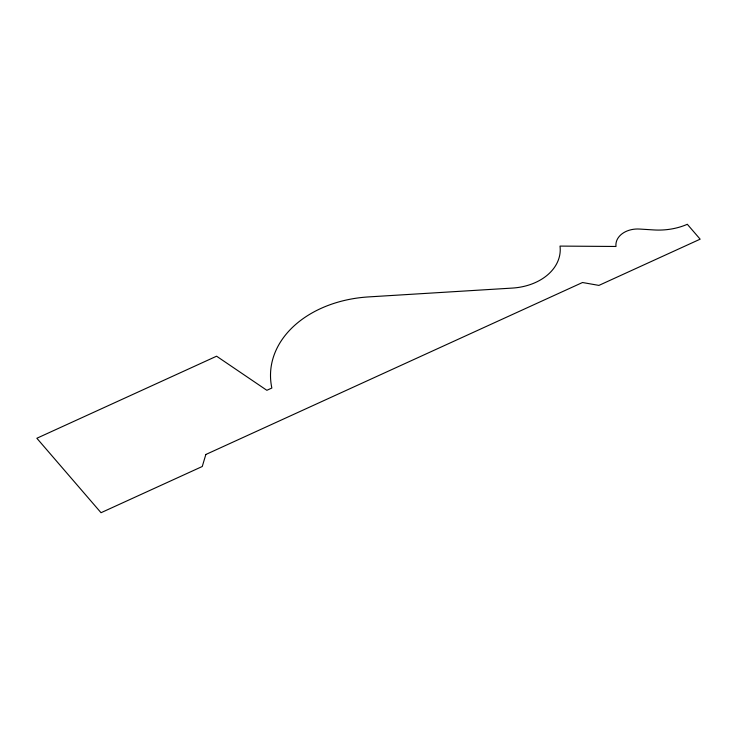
<?xml version="1.0" encoding="UTF-8"?>
<svg xmlns="http://www.w3.org/2000/svg" width="737" height="737" viewBox="0 0 737 737"><rect width="100%" height="100%" fill="white"/><g stroke="black" fill="none" stroke-linecap="round" stroke-linejoin="round"><path stroke-width="1.11" d="M205.835 454.489L202.27 466.493L101.024 512.712L36.85 438.257L216.586 356.201L266.858 390.306L271.852 388.031A109.546 80.508 2 0 1 368.555 296.91L512.307 288.084A53.552 39.356 2 0 0 560.009 246.094L615.994 246.471A22.257 16.361 2 0 1 639.541 229.05L653.793 229.935A56.998 41.889 2 0 0 687.317 224.288L700.15 239.175L598.914 285.403L582.506 282.511L205.835 454.489"/></g></svg>
